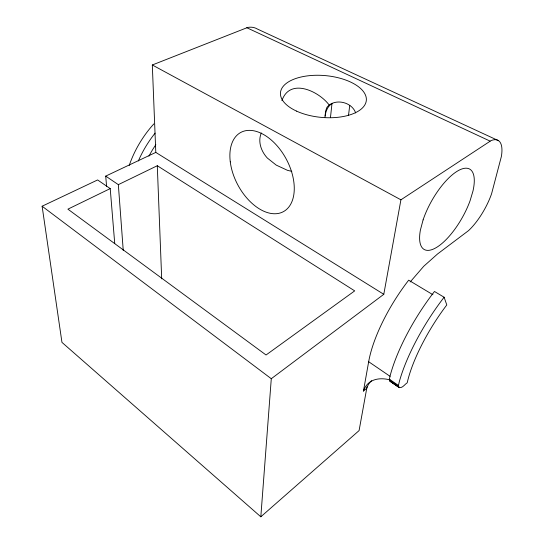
<?xml version="1.0" encoding="UTF-8"?>
<svg xmlns="http://www.w3.org/2000/svg" width="544" height="544" viewBox="0 0 544 544"><rect width="100%" height="100%" fill="white"/><g stroke="black" fill="none" stroke-linecap="round" stroke-linejoin="round"><path stroke-width="0.82" d="M324.986 117.055C325.468 112.091 327.202 106.889 331.432 103.884M114.743 243.61L110.221 188.591L97.614 179.948L42.112 206.217L61.955 342.38L260.821 516.8L271.286 378.719L383.792 294.311L400.921 199.818L491.021 140.638A40.229 14.627 -61.4 0 1 501.378 156.448L491.606 193.684A39.066 14.001 -60.7 0 1 468.547 230.622L437.539 253.98L423.756 266.261L410.176 281.976M325.142 115.906L325.55 111.296L326.924 107.372C334.376 97.934 351.784 101.667 355.66 112.934M330.466 117.456L332.01 103.353M348.486 115.505L349.744 105.386M390.102 379.916A50.646 28.608 48.1 0 0 363.446 391.054L368.669 361.726A87.652 30.498 -57.8 0 1 408.68 280.18L432.929 294.726M367.05 386.648L359.088 430.583L260.821 516.8M389.382 379.229L390.164 375.652A95.608 30.6 -57.7 0 1 434.466 291.475L444.115 297.235L446.787 304.946A84.823 26.037 -57.7 0 0 407.204 382.799C404.784 384.2 402.39 388.572 399.072 387.471L390.048 381.276L389.382 379.229L398.446 385.438L399.072 387.471M398.446 385.438L399.269 381.861A96.234 29.791 -57.7 0 1 444.115 297.235M261.324 132.967C257.577 141.624 261.236 151.477 267.349 158.046L276.209 165.097L287.538 170.36L291.829 171.353M281.914 100.64C289.925 77.323 318.927 91.304 329.066 104.89M363.446 391.054L366.758 388.273A50.456 28.696 48 0 1 371.532 380.698M110.221 188.591L67.898 209.154L266.05 354.987L354.702 290.877L157.291 165.73L118.34 184.647L105.713 176.113L155.795 152.408L383.792 294.311M155.795 152.408L152.313 64.981L247.772 27.424A33.381 20.618 -65.7 0 1 257.428 29.056L498.603 140.719M246.752 27.703L490.11 141.127M390.048 381.276L399.588 387.722M152.313 64.981L400.921 199.818M368.669 361.726L390.048 376.305M389.443 380.106L398.494 386.315M391.932 382.058L393.319 383.003M395.393 384.431L398.16 386.328M389.667 380.793L398.704 386.995M42.112 206.217L271.286 378.719M105.713 176.113L106.576 186.259M118.34 184.647L123.25 250.498M157.291 165.73L161.697 278.848M138.353 160.949A77.656 48.348 -58.5 0 1 155.101 133.13M129.214 165.478A77.248 48.613 -58.5 0 1 153.864 123.889M148.927 156.162A72.515 44.873 -58.4 0 1 155.836 144.704M423.103 219.864L420.39 230.105A46.186 17.442 -60.5 0 0 436.247 247.608A46.186 17.442 -60.5 0 0 470.07 200.77L472.988 190.985A46.186 17.442 -60.5 0 0 457.871 170.843A46.186 17.442 -60.5 0 0 423.103 219.864M230.275 161.867A44.968 27.445 61.8 0 0 282.336 212.18A44.968 27.445 61.8 0 0 273.591 142.134A44.968 27.445 61.8 0 0 230.275 161.867M296.534 111.105A43.098 20.985 5.1 0 0 365.881 102.564A43.098 20.985 5.1 0 0 307.816 75.834A43.098 20.985 5.1 0 0 296.534 111.105"/></g></svg>
